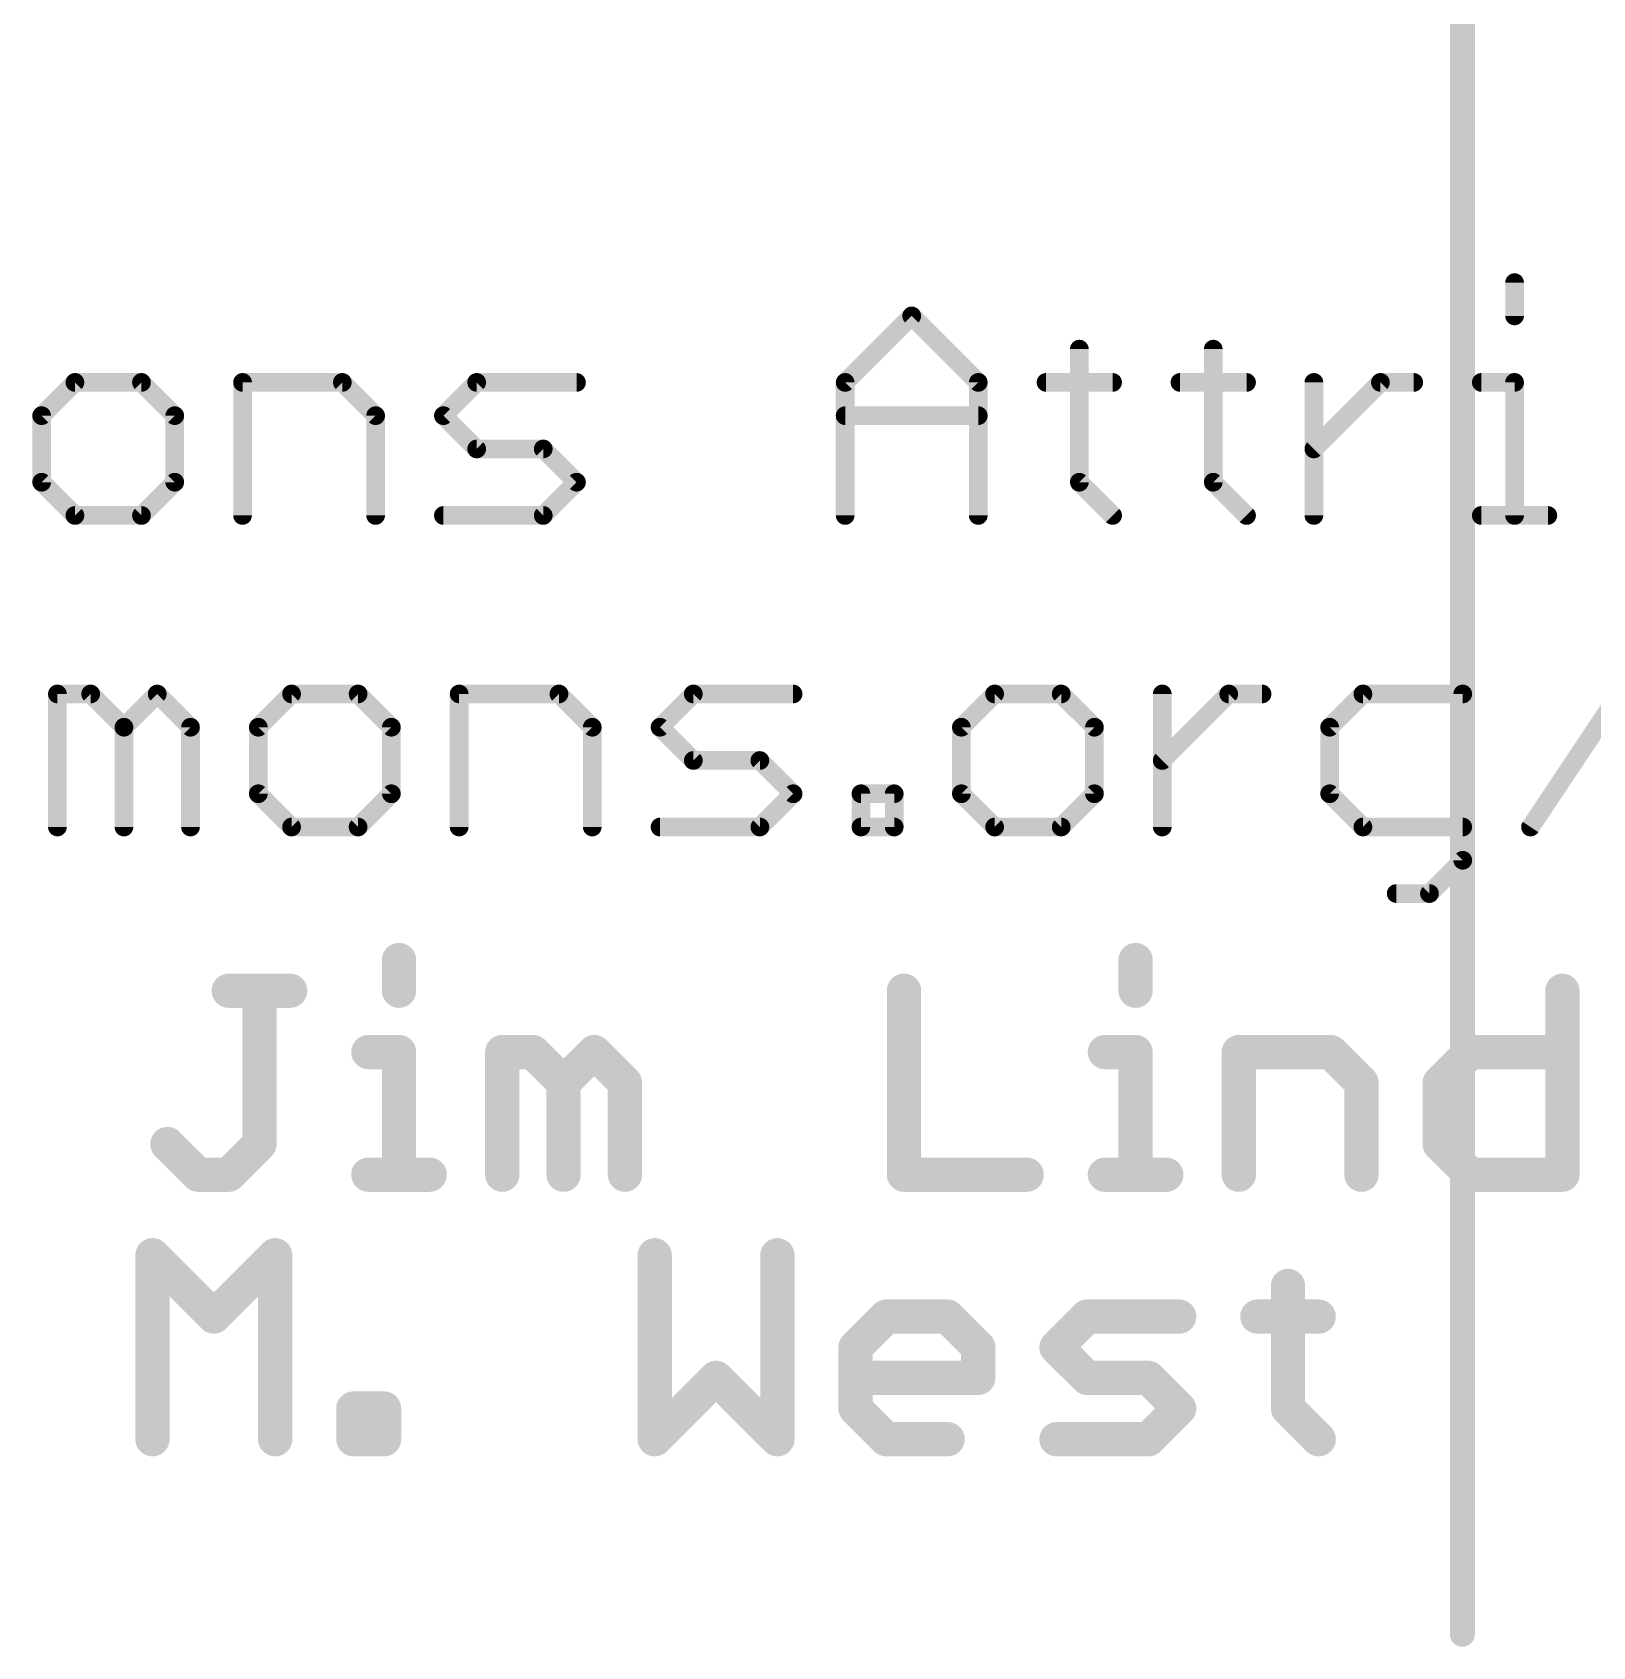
# Model space of a CAD drawing. Extents: x -29 to 78, y -21 to 39.
# Drawn here: x 20.37 to 33.09, y -13.49 to -0.33 of the extents above; entities that cross this region are included whole.
import ezdxf

# ---------------------------------------------------------------- set-up
doc = ezdxf.new("R2010")
doc.units = 0
doc.layers.add('49', color=6, linetype='CONTINUOUS')
doc.layers.add('51', color=53, linetype='CONTINUOUS')

msp = doc.modelspace()

# ---------------------------------------------------------------- linework, layer by layer
at = {"layer": '49', "const_width": 0.2032}
msp.add_lwpolyline([(32.0294, -13.3858), (32.0294, 37.4142)], dxfattribs=at)
at = {"layer": '49', "const_width": 0.1016}
msp.add_lwpolyline([(31.9786, -13.3858, 1), (32.0802, -13.3858)], format="xyb", dxfattribs=at)
at = {"layer": '51'}
for points, const_width in [([(32.4545, -2.3665), (32.4545, -2.6377)], 0.1524), ([(26.999, -3.18), (27.5414, -2.6377)], 0.1524), ([(27.5414, -2.6377), (28.0837, -3.18)], 0.1524), ([(28.9073, -2.9088), (28.9073, -3.9935)], 0.1524), ([(29.9988, -2.9088), (29.9988, -3.9935)], 0.1524), ([(20.7216, -3.18), (20.4504, -3.4512)], 0.1524), ([(21.2639, -3.18), (20.7216, -3.18)], 0.1524), ([(21.5351, -3.4512), (21.2639, -3.18)], 0.1524), ([(22.0876, -4.2647), (22.0876, -3.18)], 0.1524), ([(22.0876, -3.18), (22.9011, -3.18)], 0.1524), ([(22.9011, -3.18), (23.1722, -3.4512)], 0.1524), ([(23.7247, -3.4512), (23.9959, -3.18)], 0.1524), ([(23.9959, -3.18), (24.8094, -3.18)], 0.1524), ([(26.999, -4.2647), (26.999, -3.18)], 0.1524), ([(28.0837, -3.18), (28.0837, -4.2647)], 0.1524), ([(28.6362, -3.18), (29.1785, -3.18)], 0.1524), ([(29.7276, -3.18), (30.27, -3.18)], 0.1524), ([(30.8191, -4.2647), (30.8191, -3.18)], 0.1524), ([(30.8191, -3.7223), (31.3614, -3.18)], 0.1524), ([(31.3614, -3.18), (31.6326, -3.18)], 0.1524), ([(32.1834, -3.18), (32.4545, -3.18)], 0.1524), ([(32.4545, -3.18), (32.4545, -4.2647)], 0.1524), ([(20.4504, -3.4512), (20.4504, -3.9935)], 0.1524), ([(21.5351, -3.9935), (21.5351, -3.4512)], 0.1524), ([(23.1722, -3.4512), (23.1722, -4.2647)], 0.1524), ([(23.9959, -3.7223), (23.7247, -3.4512)], 0.1524), ([(26.999, -3.4512), (28.0837, -3.4512)], 0.1524), ([(24.5382, -3.7223), (23.9959, -3.7223)], 0.1524), ([(24.8094, -3.9935), (24.5382, -3.7223)], 0.1524), ([(20.4504, -3.9935), (20.7216, -4.2647)], 0.1524), ([(21.2639, -4.2647), (21.5351, -3.9935)], 0.1524), ([(24.5382, -4.2647), (24.8094, -3.9935)], 0.1524), ([(28.9073, -3.9935), (29.1785, -4.2647)], 0.1524), ([(29.9988, -3.9935), (30.27, -4.2647)], 0.1524), ([(20.7216, -4.2647), (21.2639, -4.2647)], 0.1524), ([(23.7247, -4.2647), (24.5382, -4.2647)], 0.1524), ([(32.1834, -4.2647), (32.7257, -4.2647)], 0.1524), ([(32.5846, -6.8047), (33.6693, -5.1777)], 0.1524), ([(20.5788, -6.8047), (20.5788, -5.72)], 0.1524), ([(20.5788, -5.72), (20.85, -5.72)], 0.1524), ([(20.85, -5.72), (21.1211, -5.9912)], 0.1524), ([(21.1211, -5.9912), (21.3923, -5.72)], 0.1524), ([(21.3923, -5.72), (21.6635, -5.9912)], 0.1524), ([(22.4871, -5.72), (22.216, -5.9912)], 0.1524), ([(23.0295, -5.72), (22.4871, -5.72)], 0.1524), ([(23.3006, -5.9912), (23.0295, -5.72)], 0.1524), ([(23.8531, -6.8047), (23.8531, -5.72)], 0.1524), ([(23.8531, -5.72), (24.6666, -5.72)], 0.1524), ([(24.6666, -5.72), (24.9378, -5.9912)], 0.1524), ([(25.4903, -5.9912), (25.7614, -5.72)], 0.1524), ([(25.7614, -5.72), (26.5749, -5.72)], 0.1524), ([(28.2172, -5.72), (27.946, -5.9912)], 0.1524), ([(28.7595, -5.72), (28.2172, -5.72)], 0.1524), ([(29.0307, -5.9912), (28.7595, -5.72)], 0.1524), ([(29.5832, -6.8047), (29.5832, -5.72)], 0.1524), ([(29.5832, -6.2623), (30.1255, -5.72)], 0.1524), ([(30.1255, -5.72), (30.3967, -5.72)], 0.1524), ([(31.2186, -5.72), (30.9475, -5.9912)], 0.1524), ([(32.0321, -5.72), (31.2186, -5.72)], 0.1524), ([(32.0321, -7.0758), (32.0321, -5.72)], 0.1524), ([(21.1211, -5.9912), (21.1211, -6.8047)], 0.1524), ([(21.6635, -5.9912), (21.6635, -6.8047)], 0.1524), ([(22.216, -5.9912), (22.216, -6.5335)], 0.1524), ([(23.3006, -6.5335), (23.3006, -5.9912)], 0.1524), ([(24.9378, -5.9912), (24.9378, -6.8047)], 0.1524), ([(25.7614, -6.2623), (25.4903, -5.9912)], 0.1524), ([(27.946, -5.9912), (27.946, -6.5335)], 0.1524), ([(29.0307, -6.5335), (29.0307, -5.9912)], 0.1524), ([(30.9475, -5.9912), (30.9475, -6.5335)], 0.1524), ([(26.3038, -6.2623), (25.7614, -6.2623)], 0.1524), ([(26.5749, -6.5335), (26.3038, -6.2623)], 0.1524), ([(22.216, -6.5335), (22.4871, -6.8047)], 0.1524), ([(23.0295, -6.8047), (23.3006, -6.5335)], 0.1524), ([(26.3038, -6.8047), (26.5749, -6.5335)], 0.1524), ([(27.1274, -6.8047), (27.1274, -6.5335)], 0.1524), ([(27.1274, -6.5335), (27.3986, -6.5335)], 0.1524), ([(27.3986, -6.5335), (27.3986, -6.8047)], 0.1524), ([(27.946, -6.5335), (28.2172, -6.8047)], 0.1524), ([(28.7595, -6.8047), (29.0307, -6.5335)], 0.1524), ([(30.9475, -6.5335), (31.2186, -6.8047)], 0.1524), ([(22.4871, -6.8047), (23.0295, -6.8047)], 0.1524), ([(25.4903, -6.8047), (26.3038, -6.8047)], 0.1524), ([(27.3986, -6.8047), (27.1274, -6.8047)], 0.1524), ([(28.2172, -6.8047), (28.7595, -6.8047)], 0.1524), ([(31.2186, -6.8047), (32.0321, -6.8047)], 0.1524), ([(31.761, -7.347), (32.0321, -7.0758)], 0.1524), ([(31.4898, -7.347), (31.761, -7.347)], 0.1524), ([(23.3628, -7.8894), (23.3628, -8.1394)], 0.2794), ([(29.3657, -7.8894), (29.3657, -8.1394)], 0.2794), ([(21.9757, -8.1394), (22.4756, -8.1394)], 0.2794), ([(22.2256, -9.3893), (22.2256, -8.1394)], 0.2794), ([(27.4786, -8.1394), (27.4786, -9.6393)], 0.2794), ([(32.8443, -8.1394), (32.8443, -9.6393)], 0.2794), ([(23.1129, -8.6394), (23.3628, -8.6394)], 0.2794), ([(23.3628, -8.6394), (23.3628, -9.6393)], 0.2794), ([(24.2043, -9.6393), (24.2043, -8.6394)], 0.2794), ([(24.2043, -8.6394), (24.4543, -8.6394)], 0.2794), ([(24.4543, -8.6394), (24.7043, -8.8894)], 0.2794), ([(24.7043, -8.8894), (24.9542, -8.6394)], 0.2794), ([(24.9542, -8.6394), (25.2042, -8.8894)], 0.2794), ([(29.1158, -8.6394), (29.3657, -8.6394)], 0.2794), ([(29.3657, -8.6394), (29.3657, -9.6393)], 0.2794), ([(30.2072, -9.6393), (30.2072, -8.6394)], 0.2794), ([(30.2072, -8.6394), (30.9571, -8.6394)], 0.2794), ([(30.9571, -8.6394), (31.2071, -8.8894)], 0.2794), ([(31.8444, -8.8894), (32.0943, -8.6394)], 0.2794), ([(32.0943, -8.6394), (32.8443, -8.6394)], 0.2794), ([(24.7043, -8.8894), (24.7043, -9.6393)], 0.2794), ([(25.2042, -8.8894), (25.2042, -9.6393)], 0.2794), ([(31.2071, -8.8894), (31.2071, -9.6393)], 0.2794), ([(31.8444, -9.3893), (31.8444, -8.8894)], 0.2794), ([(21.4757, -9.3893), (21.7257, -9.6393)], 0.2794), ([(21.9757, -9.6393), (22.2256, -9.3893)], 0.2794), ([(32.0943, -9.6393), (31.8444, -9.3893)], 0.2794), ([(21.7257, -9.6393), (21.9757, -9.6393)], 0.2794), ([(23.1129, -9.6393), (23.6128, -9.6393)], 0.2794), ([(27.4786, -9.6393), (28.4785, -9.6393)], 0.2794), ([(29.1158, -9.6393), (29.6157, -9.6393)], 0.2794), ([(32.8443, -9.6393), (32.0943, -9.6393)], 0.2794), ([(21.3538, -11.7958), (21.3538, -10.2959)], 0.2794), ([(21.3538, -10.2959), (21.8537, -10.7958)], 0.2794), ([(21.8537, -10.7958), (22.3537, -10.2959)], 0.2794), ([(22.3537, -10.2959), (22.3537, -11.7958)], 0.2794), ([(25.4467, -10.2959), (25.4467, -11.7958)], 0.2794), ([(26.4466, -11.7958), (26.4466, -10.2959)], 0.2794), ([(30.6081, -10.5459), (30.6081, -11.5458)], 0.2794), ([(27.0838, -11.0458), (27.3338, -10.7958)], 0.2794), ([(27.3338, -10.7958), (27.8338, -10.7958)], 0.2794), ([(27.8338, -10.7958), (28.0837, -11.0458)], 0.2794), ([(28.721, -11.0458), (28.971, -10.7958)], 0.2794), ([(28.971, -10.7958), (29.7209, -10.7958)], 0.2794), ([(30.3581, -10.7958), (30.8581, -10.7958)], 0.2794), ([(27.0838, -11.5458), (27.0838, -11.0458)], 0.2794), ([(28.0837, -11.0458), (28.0837, -11.2958)], 0.2794), ([(28.971, -11.2958), (28.721, -11.0458)], 0.2794), ([(25.4467, -11.7958), (25.9466, -11.2958)], 0.2794), ([(25.9466, -11.2958), (26.4466, -11.7958)], 0.2794), ([(28.0837, -11.2958), (27.0838, -11.2958)], 0.2794), ([(29.4709, -11.2958), (28.971, -11.2958)], 0.2794), ([(29.7209, -11.5458), (29.4709, -11.2958)], 0.2794), ([(22.9909, -11.7958), (22.9909, -11.5458)], 0.2794), ([(22.9909, -11.5458), (23.2409, -11.5458)], 0.2794), ([(23.2409, -11.5458), (23.2409, -11.7958)], 0.2794), ([(27.3338, -11.7958), (27.0838, -11.5458)], 0.2794), ([(29.4709, -11.7958), (29.7209, -11.5458)], 0.2794), ([(30.6081, -11.5458), (30.8581, -11.7958)], 0.2794), ([(23.2409, -11.7958), (22.9909, -11.7958)], 0.2794), ([(27.8338, -11.7958), (27.3338, -11.7958)], 0.2794), ([(28.721, -11.7958), (29.4709, -11.7958)], 0.2794)]:
    msp.add_lwpolyline(points, dxfattribs=dict(at, const_width=const_width))
for points, const_width in [([(32.4926, -2.3665, 1), (32.4164, -2.3665)], 0.0762), ([(27.5683, -2.6107, 1), (27.5144, -2.6646)], 0.0762), ([(27.5683, -2.6646, 1), (27.5144, -2.6107)], 0.0762), ([(32.4164, -2.6377, 1), (32.4926, -2.6377)], 0.0762), ([(28.9454, -2.9088, 1), (28.8692, -2.9088)], 0.0762), ([(30.0369, -2.9088, 1), (29.9607, -2.9088)], 0.0762), ([(20.7216, -3.1419, 1), (20.7216, -3.2181)], 0.0762), ([(20.7485, -3.2069, 1), (20.6946, -3.1531)], 0.0762), ([(21.2908, -3.1531, 1), (21.237, -3.2069)], 0.0762), ([(21.2639, -3.2181, 1), (21.2639, -3.1419)], 0.0762), ([(22.1257, -3.18, 1), (22.0495, -3.18)], 0.0762), ([(22.0876, -3.1419, 1), (22.0876, -3.2181)], 0.0762), ([(22.928, -3.1531, 1), (22.8741, -3.2069)], 0.0762), ([(22.9011, -3.2181, 1), (22.9011, -3.1419)], 0.0762), ([(23.9959, -3.1419, 1), (23.9959, -3.2181)], 0.0762), ([(24.0228, -3.2069, 1), (23.9689, -3.1531)], 0.0762), ([(24.8094, -3.2181, 1), (24.8094, -3.1419)], 0.0762), ([(27.0371, -3.18, 1), (26.9609, -3.18)], 0.0762), ([(26.9721, -3.1531, 1), (27.026, -3.2069)], 0.0762), ([(28.1218, -3.18, 1), (28.0456, -3.18)], 0.0762), ([(28.0567, -3.2069, 1), (28.1106, -3.1531)], 0.0762), ([(28.6362, -3.1419, 1), (28.6362, -3.2181)], 0.0762), ([(29.1785, -3.2181, 1), (29.1785, -3.1419)], 0.0762), ([(29.7276, -3.1419, 1), (29.7276, -3.2181)], 0.0762), ([(30.27, -3.2181, 1), (30.27, -3.1419)], 0.0762), ([(30.8572, -3.18, 1), (30.781, -3.18)], 0.0762), ([(31.3614, -3.1419, 1), (31.3614, -3.2181)], 0.0762), ([(31.3883, -3.2069, 1), (31.3344, -3.1531)], 0.0762), ([(31.6326, -3.2181, 1), (31.6326, -3.1419)], 0.0762), ([(32.1834, -3.1419, 1), (32.1834, -3.2181)], 0.0762), ([(32.4926, -3.18, 1), (32.4164, -3.18)], 0.0762), ([(32.4545, -3.2181, 1), (32.4545, -3.1419)], 0.0762), ([(20.4885, -3.4512, 1), (20.4123, -3.4512)], 0.0762), ([(20.4235, -3.4242, 1), (20.4773, -3.4781)], 0.0762), ([(21.5732, -3.4512, 1), (21.497, -3.4512)], 0.0762), ([(21.5081, -3.4781, 1), (21.562, -3.4242)], 0.0762), ([(23.2103, -3.4512, 1), (23.1341, -3.4512)], 0.0762), ([(23.1453, -3.4781, 1), (23.1992, -3.4242)], 0.0762), ([(23.7517, -3.4242, 1), (23.6978, -3.4781)], 0.0762), ([(23.6978, -3.4242, 1), (23.7517, -3.4781)], 0.0762), ([(26.999, -3.4131, 1), (26.999, -3.4893)], 0.0762), ([(28.0837, -3.4893, 1), (28.0837, -3.4131)], 0.0762), ([(23.9959, -3.6842, 1), (23.9959, -3.7604)], 0.0762), ([(23.9689, -3.7493, 1), (24.0228, -3.6954)], 0.0762), ([(24.5652, -3.6954, 1), (24.5113, -3.7493)], 0.0762), ([(24.5382, -3.7604, 1), (24.5382, -3.6842)], 0.0762), ([(30.7921, -3.6954, 1), (30.846, -3.7493)], 0.0762), ([(20.4773, -3.9666, 1), (20.4235, -4.0204)], 0.0762), ([(21.562, -4.0204, 1), (21.5081, -3.9666)], 0.0762), ([(24.8363, -4.0204, 1), (24.7824, -3.9666)], 0.0762), ([(24.7824, -4.0204, 1), (24.8363, -3.9666)], 0.0762), ([(28.9343, -3.9666, 1), (28.8804, -4.0204)], 0.0762), ([(30.0257, -3.9666, 1), (29.9718, -4.0204)], 0.0762), ([(20.4123, -3.9935, 1), (20.4885, -3.9935)], 0.0762), ([(21.497, -3.9935, 1), (21.5732, -3.9935)], 0.0762), ([(28.8692, -3.9935, 1), (28.9454, -3.9935)], 0.0762), ([(29.9607, -3.9935, 1), (30.0369, -3.9935)], 0.0762), ([(20.7216, -4.2266, 1), (20.7216, -4.3028)], 0.0762), ([(20.6946, -4.2916, 1), (20.7485, -4.2377)], 0.0762), ([(21.237, -4.2377, 1), (21.2908, -4.2916)], 0.0762), ([(21.2639, -4.3028, 1), (21.2639, -4.2266)], 0.0762), ([(23.7247, -4.2266, 1), (23.7247, -4.3028)], 0.0762), ([(24.5113, -4.2377, 1), (24.5651, -4.2916)], 0.0762), ([(24.5382, -4.3028, 1), (24.5382, -4.2266)], 0.0762), ([(29.1516, -4.2916, 1), (29.2055, -4.2377)], 0.0762), ([(30.243, -4.2916, 1), (30.2969, -4.2377)], 0.0762), ([(32.1834, -4.2266, 1), (32.1834, -4.3028)], 0.0762), ([(32.7257, -4.3028, 1), (32.7257, -4.2266)], 0.0762), ([(22.0495, -4.2647, 1), (22.1257, -4.2647)], 0.0762), ([(23.1341, -4.2647, 1), (23.2103, -4.2647)], 0.0762), ([(26.9609, -4.2647, 1), (27.0371, -4.2647)], 0.0762), ([(28.0456, -4.2647, 1), (28.1218, -4.2647)], 0.0762), ([(30.781, -4.2647, 1), (30.8572, -4.2647)], 0.0762), ([(32.4164, -4.2647, 1), (32.4926, -4.2647)], 0.0762), ([(20.6169, -5.72, 1), (20.5407, -5.72)], 0.0762), ([(20.5788, -5.6819, 1), (20.5788, -5.7581)], 0.0762), ([(20.8769, -5.6931, 1), (20.823, -5.7469)], 0.0762), ([(20.85, -5.7581, 1), (20.85, -5.6819)], 0.0762), ([(21.4192, -5.6931, 1), (21.3654, -5.7469)], 0.0762), ([(21.4192, -5.7469, 1), (21.3654, -5.6931)], 0.0762), ([(22.4871, -5.6819, 1), (22.4871, -5.7581)], 0.0762), ([(22.5141, -5.7469, 1), (22.4602, -5.6931)], 0.0762), ([(23.0564, -5.6931, 1), (23.0025, -5.7469)], 0.0762), ([(23.0295, -5.7581, 1), (23.0295, -5.6819)], 0.0762), ([(23.8912, -5.72, 1), (23.815, -5.72)], 0.0762), ([(23.8531, -5.6819, 1), (23.8531, -5.7581)], 0.0762), ([(24.6936, -5.6931, 1), (24.6397, -5.7469)], 0.0762), ([(24.6666, -5.7581, 1), (24.6666, -5.6819)], 0.0762), ([(25.7614, -5.6819, 1), (25.7614, -5.7581)], 0.0762), ([(25.7884, -5.7469, 1), (25.7345, -5.6931)], 0.0762), ([(26.5749, -5.7581, 1), (26.5749, -5.6819)], 0.0762), ([(28.2172, -5.6819, 1), (28.2172, -5.7581)], 0.0762), ([(28.2441, -5.7469, 1), (28.1902, -5.6931)], 0.0762), ([(28.7864, -5.6931, 1), (28.7326, -5.7469)], 0.0762), ([(28.7595, -5.7581, 1), (28.7595, -5.6819)], 0.0762), ([(29.6213, -5.72, 1), (29.5451, -5.72)], 0.0762), ([(30.1255, -5.6819, 1), (30.1255, -5.7581)], 0.0762), ([(30.1524, -5.7469, 1), (30.0986, -5.6931)], 0.0762), ([(30.3967, -5.7581, 1), (30.3967, -5.6819)], 0.0762), ([(31.2186, -5.6819, 1), (31.2186, -5.7581)], 0.0762), ([(31.2456, -5.7469, 1), (31.1917, -5.6931)], 0.0762), ([(32.0702, -5.72, 1), (31.994, -5.72)], 0.0762), ([(32.0321, -5.7581, 1), (32.0321, -5.6819)], 0.0762), ([(21.1592, -5.9912, 1), (21.083, -5.9912)], 0.0762), ([(21.7016, -5.9912, 1), (21.6254, -5.9912)], 0.0762), ([(22.2541, -5.9912, 1), (22.1779, -5.9912)], 0.0762), ([(23.3387, -5.9912, 1), (23.2625, -5.9912)], 0.0762), ([(24.9759, -5.9912, 1), (24.8997, -5.9912)], 0.0762), ([(25.5172, -5.9642, 1), (25.4633, -6.0181)], 0.0762), ([(27.9841, -5.9912, 1), (27.9079, -5.9912)], 0.0762), ([(29.0688, -5.9912, 1), (28.9926, -5.9912)], 0.0762), ([(30.9856, -5.9912, 1), (30.9094, -5.9912)], 0.0762), ([(21.0942, -5.9642, 1), (21.1481, -6.0181)], 0.0762), ([(21.0942, -6.0181, 1), (21.1481, -5.9642)], 0.0762), ([(21.6365, -6.0181, 1), (21.6904, -5.9642)], 0.0762), ([(22.189, -5.9642, 1), (22.2429, -6.0181)], 0.0762), ([(23.2737, -6.0181, 1), (23.3276, -5.9642)], 0.0762), ([(24.9108, -6.0181, 1), (24.9647, -5.9642)], 0.0762), ([(25.4633, -5.9642, 1), (25.5172, -6.0181)], 0.0762), ([(27.9191, -5.9642, 1), (27.973, -6.0181)], 0.0762), ([(29.0037, -6.0181, 1), (29.0576, -5.9642)], 0.0762), ([(30.9205, -5.9642, 1), (30.9744, -6.0181)], 0.0762), ([(25.7614, -6.2242, 1), (25.7614, -6.3004)], 0.0762), ([(25.7345, -6.2893, 1), (25.7884, -6.2354)], 0.0762), ([(26.3307, -6.2354, 1), (26.2768, -6.2893)], 0.0762), ([(26.3038, -6.3004, 1), (26.3038, -6.2242)], 0.0762), ([(29.5562, -6.2354, 1), (29.6101, -6.2893)], 0.0762), ([(22.2429, -6.5066, 1), (22.189, -6.5604)], 0.0762), ([(22.1779, -6.5335, 1), (22.2541, -6.5335)], 0.0762), ([(23.2625, -6.5335, 1), (23.3387, -6.5335)], 0.0762), ([(23.3276, -6.5604, 1), (23.2737, -6.5066)], 0.0762), ([(26.6019, -6.5604, 1), (26.548, -6.5066)], 0.0762), ([(26.548, -6.5604, 1), (26.6019, -6.5066)], 0.0762), ([(27.1655, -6.5335, 1), (27.0893, -6.5335)], 0.0762), ([(27.1274, -6.4954, 1), (27.1274, -6.5716)], 0.0762), ([(27.4367, -6.5335, 1), (27.3605, -6.5335)], 0.0762), ([(27.3986, -6.5716, 1), (27.3986, -6.4954)], 0.0762), ([(27.9079, -6.5335, 1), (27.9841, -6.5335)], 0.0762), ([(27.973, -6.5066, 1), (27.9191, -6.5604)], 0.0762), ([(28.9926, -6.5335, 1), (29.0688, -6.5335)], 0.0762), ([(29.0576, -6.5604, 1), (29.0037, -6.5066)], 0.0762), ([(30.9744, -6.5066, 1), (30.9205, -6.5604)], 0.0762), ([(30.9094, -6.5335, 1), (30.9856, -6.5335)], 0.0762), ([(20.5407, -6.8047, 1), (20.6169, -6.8047)], 0.0762), ([(21.083, -6.8047, 1), (21.1592, -6.8047)], 0.0762), ([(21.6254, -6.8047, 1), (21.7016, -6.8047)], 0.0762), ([(22.4871, -6.7666, 1), (22.4871, -6.8428)], 0.0762), ([(22.4602, -6.8316, 1), (22.5141, -6.7777)], 0.0762), ([(23.0025, -6.7777, 1), (23.0564, -6.8316)], 0.0762), ([(23.0295, -6.8428, 1), (23.0295, -6.7666)], 0.0762), ([(23.815, -6.8047, 1), (23.8912, -6.8047)], 0.0762), ([(24.8997, -6.8047, 1), (24.9759, -6.8047)], 0.0762), ([(25.4903, -6.7666, 1), (25.4903, -6.8428)], 0.0762), ([(26.2768, -6.7777, 1), (26.3307, -6.8316)], 0.0762), ([(26.3038, -6.8428, 1), (26.3038, -6.7666)], 0.0762), ([(27.1274, -6.7666, 1), (27.1274, -6.8428)], 0.0762), ([(27.0893, -6.8047, 1), (27.1655, -6.8047)], 0.0762), ([(27.3605, -6.8047, 1), (27.4367, -6.8047)], 0.0762), ([(27.3986, -6.8428, 1), (27.3986, -6.7666)], 0.0762), ([(28.2172, -6.7666, 1), (28.2172, -6.8428)], 0.0762), ([(28.1902, -6.8316, 1), (28.2441, -6.7777)], 0.0762), ([(28.7326, -6.7777, 1), (28.7864, -6.8316)], 0.0762), ([(28.7595, -6.8428, 1), (28.7595, -6.7666)], 0.0762), ([(29.5451, -6.8047, 1), (29.6213, -6.8047)], 0.0762), ([(31.2186, -6.7666, 1), (31.2186, -6.8428)], 0.0762), ([(31.1917, -6.8316, 1), (31.2456, -6.7777)], 0.0762), ([(32.0321, -6.8428, 1), (32.0321, -6.7666)], 0.0762), ([(32.5529, -6.7835, 1), (32.6163, -6.8258)], 0.0762), ([(31.994, -7.0758, 1), (32.0702, -7.0758)], 0.0762), ([(32.0591, -7.1028, 1), (32.0052, -7.0489)], 0.0762), ([(31.4898, -7.3089, 1), (31.4898, -7.3851)], 0.0762), ([(31.734, -7.32, 1), (31.7879, -7.3739)], 0.0762), ([(31.761, -7.3851, 1), (31.761, -7.3089)], 0.0762), ([(23.4327, -7.8894, 1), (23.293, -7.8894)], 0.1397), ([(29.4356, -7.8894, 1), (29.2959, -7.8894)], 0.1397), ([(21.9757, -8.0696, 1), (21.9757, -8.2093)], 0.1397), ([(22.2955, -8.1394, 1), (22.1558, -8.1394)], 0.1397), ([(22.4756, -8.2093, 1), (22.4756, -8.0696)], 0.1397), ([(27.5485, -8.1394, 1), (27.4088, -8.1394)], 0.1397), ([(32.9141, -8.1394, 1), (32.7744, -8.1394)], 0.1397), ([(23.293, -8.1394, 1), (23.4327, -8.1394)], 0.1397), ([(29.2959, -8.1394, 1), (29.4356, -8.1394)], 0.1397), ([(23.1129, -8.5695, 1), (23.1129, -8.7092)], 0.1397), ([(23.4327, -8.6394, 1), (23.293, -8.6394)], 0.1397), ([(23.3628, -8.7092, 1), (23.3628, -8.5695)], 0.1397), ([(24.2741, -8.6394, 1), (24.1344, -8.6394)], 0.1397), ([(24.2043, -8.5695, 1), (24.2043, -8.7092)], 0.1397), ([(24.5037, -8.59, 1), (24.4049, -8.6888)], 0.1397), ([(24.4543, -8.7092, 1), (24.4543, -8.5695)], 0.1397), ([(25.0036, -8.59, 1), (24.9048, -8.6888)], 0.1397), ([(25.0036, -8.6888, 1), (24.9048, -8.59)], 0.1397), ([(29.1158, -8.5695, 1), (29.1158, -8.7092)], 0.1397), ([(29.4356, -8.6394, 1), (29.2959, -8.6394)], 0.1397), ([(29.3657, -8.7092, 1), (29.3657, -8.5695)], 0.1397), ([(30.2072, -8.5695, 1), (30.2072, -8.7092)], 0.1397), ([(30.277, -8.6394, 1), (30.1374, -8.6394)], 0.1397), ([(31.0065, -8.59, 1), (30.9077, -8.6888)], 0.1397), ([(30.9571, -8.7092, 1), (30.9571, -8.5695)], 0.1397), ([(32.0943, -8.5695, 1), (32.0943, -8.7092)], 0.1397), ([(32.1437, -8.6888, 1), (32.0449, -8.59)], 0.1397), ([(32.8443, -8.7092, 1), (32.8443, -8.5695)], 0.1397), ([(24.7741, -8.8894, 1), (24.6344, -8.8894)], 0.1397), ([(24.6549, -8.84, 1), (24.7536, -8.9388)], 0.1397), ([(24.6549, -8.9388, 1), (24.7536, -8.84)], 0.1397), ([(25.2741, -8.8894, 1), (25.1344, -8.8894)], 0.1397), ([(25.1548, -8.9388, 1), (25.2536, -8.84)], 0.1397), ([(31.277, -8.8894, 1), (31.1373, -8.8894)], 0.1397), ([(31.1577, -8.9388, 1), (31.2565, -8.84)], 0.1397), ([(31.9142, -8.8894, 1), (31.7745, -8.8894)], 0.1397), ([(31.795, -8.84, 1), (31.8937, -8.9388)], 0.1397), ([(21.5251, -9.3399, 1), (21.4263, -9.4387)], 0.1397), ([(22.1558, -9.3893, 1), (22.2955, -9.3893)], 0.1397), ([(22.275, -9.4387, 1), (22.1762, -9.3399)], 0.1397), ([(31.7745, -9.3893, 1), (31.9142, -9.3893)], 0.1397), ([(31.8937, -9.3399, 1), (31.795, -9.4387)], 0.1397), ([(21.7257, -9.5694, 1), (21.7257, -9.7092)], 0.1397), ([(21.6763, -9.6887, 1), (21.7751, -9.5899)], 0.1397), ([(21.9263, -9.5899, 1), (22.0251, -9.6887)], 0.1397), ([(21.9757, -9.7092, 1), (21.9757, -9.5694)], 0.1397), ([(23.1129, -9.5694, 1), (23.1129, -9.7092)], 0.1397), ([(23.293, -9.6393, 1), (23.4327, -9.6393)], 0.1397), ([(23.6128, -9.7092, 1), (23.6128, -9.5694)], 0.1397), ([(24.1344, -9.6393, 1), (24.2741, -9.6393)], 0.1397), ([(24.6344, -9.6393, 1), (24.7741, -9.6393)], 0.1397), ([(25.1344, -9.6393, 1), (25.2741, -9.6393)], 0.1397), ([(27.4786, -9.5694, 1), (27.4786, -9.7092)], 0.1397), ([(27.4088, -9.6393, 1), (27.5485, -9.6393)], 0.1397), ([(28.4785, -9.7092, 1), (28.4785, -9.5694)], 0.1397), ([(29.1158, -9.5694, 1), (29.1158, -9.7092)], 0.1397), ([(29.2959, -9.6393, 1), (29.4356, -9.6393)], 0.1397), ([(29.6157, -9.7092, 1), (29.6157, -9.5694)], 0.1397), ([(30.1374, -9.6393, 1), (30.277, -9.6393)], 0.1397), ([(31.1373, -9.6393, 1), (31.277, -9.6393)], 0.1397), ([(32.0943, -9.5694, 1), (32.0943, -9.7092)], 0.1397), ([(32.0449, -9.6887, 1), (32.1437, -9.5899)], 0.1397), ([(32.7744, -9.6393, 1), (32.9141, -9.6393)], 0.1397), ([(32.8443, -9.7092, 1), (32.8443, -9.5694)], 0.1397), ([(21.4236, -10.2959, 1), (21.2839, -10.2959)], 0.1397), ([(21.4032, -10.2465, 1), (21.3044, -10.3453)], 0.1397), ([(22.4235, -10.2959, 1), (22.2838, -10.2959)], 0.1397), ([(22.4031, -10.3453, 1), (22.3043, -10.2465)], 0.1397), ([(25.5165, -10.2959, 1), (25.3768, -10.2959)], 0.1397), ([(26.5164, -10.2959, 1), (26.3767, -10.2959)], 0.1397), ([(30.678, -10.5459, 1), (30.5383, -10.5459)], 0.1397), ([(27.3338, -10.726, 1), (27.3338, -10.8657)], 0.1397), ([(27.3832, -10.8452, 1), (27.2844, -10.7464)], 0.1397), ([(27.8832, -10.7464, 1), (27.7844, -10.8452)], 0.1397), ([(27.8338, -10.8657, 1), (27.8338, -10.726)], 0.1397), ([(28.971, -10.726, 1), (28.971, -10.8657)], 0.1397), ([(29.0204, -10.8452, 1), (28.9216, -10.7464)], 0.1397), ([(29.7209, -10.8657, 1), (29.7209, -10.726)], 0.1397), ([(30.3581, -10.726, 1), (30.3581, -10.8657)], 0.1397), ([(30.8581, -10.8657, 1), (30.8581, -10.726)], 0.1397), ([(21.8043, -10.7464, 1), (21.9031, -10.8452)], 0.1397), ([(21.8043, -10.8452, 1), (21.9031, -10.7464)], 0.1397), ([(27.1537, -11.0458, 1), (27.014, -11.0458)], 0.1397), ([(28.1536, -11.0458, 1), (28.0139, -11.0458)], 0.1397), ([(28.7704, -10.9964, 1), (28.6716, -11.0952)], 0.1397), ([(27.0344, -10.9964, 1), (27.1332, -11.0952)], 0.1397), ([(28.0344, -11.0952, 1), (28.1331, -10.9964)], 0.1397), ([(28.6716, -10.9964, 1), (28.7704, -11.0952)], 0.1397), ([(25.996, -11.2464, 1), (25.8972, -11.3452)], 0.1397), ([(25.996, -11.3452, 1), (25.8972, -11.2464)], 0.1397), ([(27.0838, -11.2259, 1), (27.0838, -11.3657)], 0.1397), ([(28.0837, -11.3657, 1), (28.0837, -11.2259)], 0.1397), ([(28.971, -11.2259, 1), (28.971, -11.3657)], 0.1397), ([(28.9216, -11.3452, 1), (29.0204, -11.2464)], 0.1397), ([(29.5203, -11.2464, 1), (29.4215, -11.3452)], 0.1397), ([(29.4709, -11.3657, 1), (29.4709, -11.2259)], 0.1397), ([(28.0139, -11.2958, 1), (28.1536, -11.2958)], 0.1397), ([(22.9909, -11.4759, 1), (22.9909, -11.6156)], 0.1397), ([(23.0608, -11.5458, 1), (22.9211, -11.5458)], 0.1397), ([(23.3108, -11.5458, 1), (23.1711, -11.5458)], 0.1397), ([(23.2409, -11.6156, 1), (23.2409, -11.4759)], 0.1397), ([(27.1332, -11.4964, 1), (27.0344, -11.5952)], 0.1397), ([(29.7703, -11.5952, 1), (29.6715, -11.4964)], 0.1397), ([(29.6715, -11.5952, 1), (29.7703, -11.4964)], 0.1397), ([(30.6575, -11.4964, 1), (30.5587, -11.5952)], 0.1397), ([(27.014, -11.5458, 1), (27.1537, -11.5458)], 0.1397), ([(30.5383, -11.5458, 1), (30.678, -11.5458)], 0.1397), ([(22.9909, -11.7259, 1), (22.9909, -11.8656)], 0.1397), ([(23.2409, -11.8656, 1), (23.2409, -11.7259)], 0.1397), ([(25.3973, -11.7464, 1), (25.4961, -11.8452)], 0.1397), ([(26.3972, -11.8452, 1), (26.496, -11.7464)], 0.1397), ([(27.3338, -11.7259, 1), (27.3338, -11.8656)], 0.1397), ([(27.2844, -11.8452, 1), (27.3832, -11.7464)], 0.1397), ([(27.8338, -11.8656, 1), (27.8338, -11.7259)], 0.1397), ([(28.721, -11.7259, 1), (28.721, -11.8656)], 0.1397), ([(29.4215, -11.7464, 1), (29.5203, -11.8452)], 0.1397), ([(29.4709, -11.8656, 1), (29.4709, -11.7259)], 0.1397), ([(30.8087, -11.8452, 1), (30.9075, -11.7464)], 0.1397), ([(21.2839, -11.7958, 1), (21.4236, -11.7958)], 0.1397), ([(22.2838, -11.7958, 1), (22.4235, -11.7958)], 0.1397), ([(22.9211, -11.7958, 1), (23.0608, -11.7958)], 0.1397), ([(23.1711, -11.7958, 1), (23.3108, -11.7958)], 0.1397), ([(25.3768, -11.7958, 1), (25.5165, -11.7958)], 0.1397), ([(26.3767, -11.7958, 1), (26.5164, -11.7958)], 0.1397)]:
    msp.add_lwpolyline(points, format="xyb", dxfattribs=dict(at, const_width=const_width))

doc.saveas('drawing.dxf')
